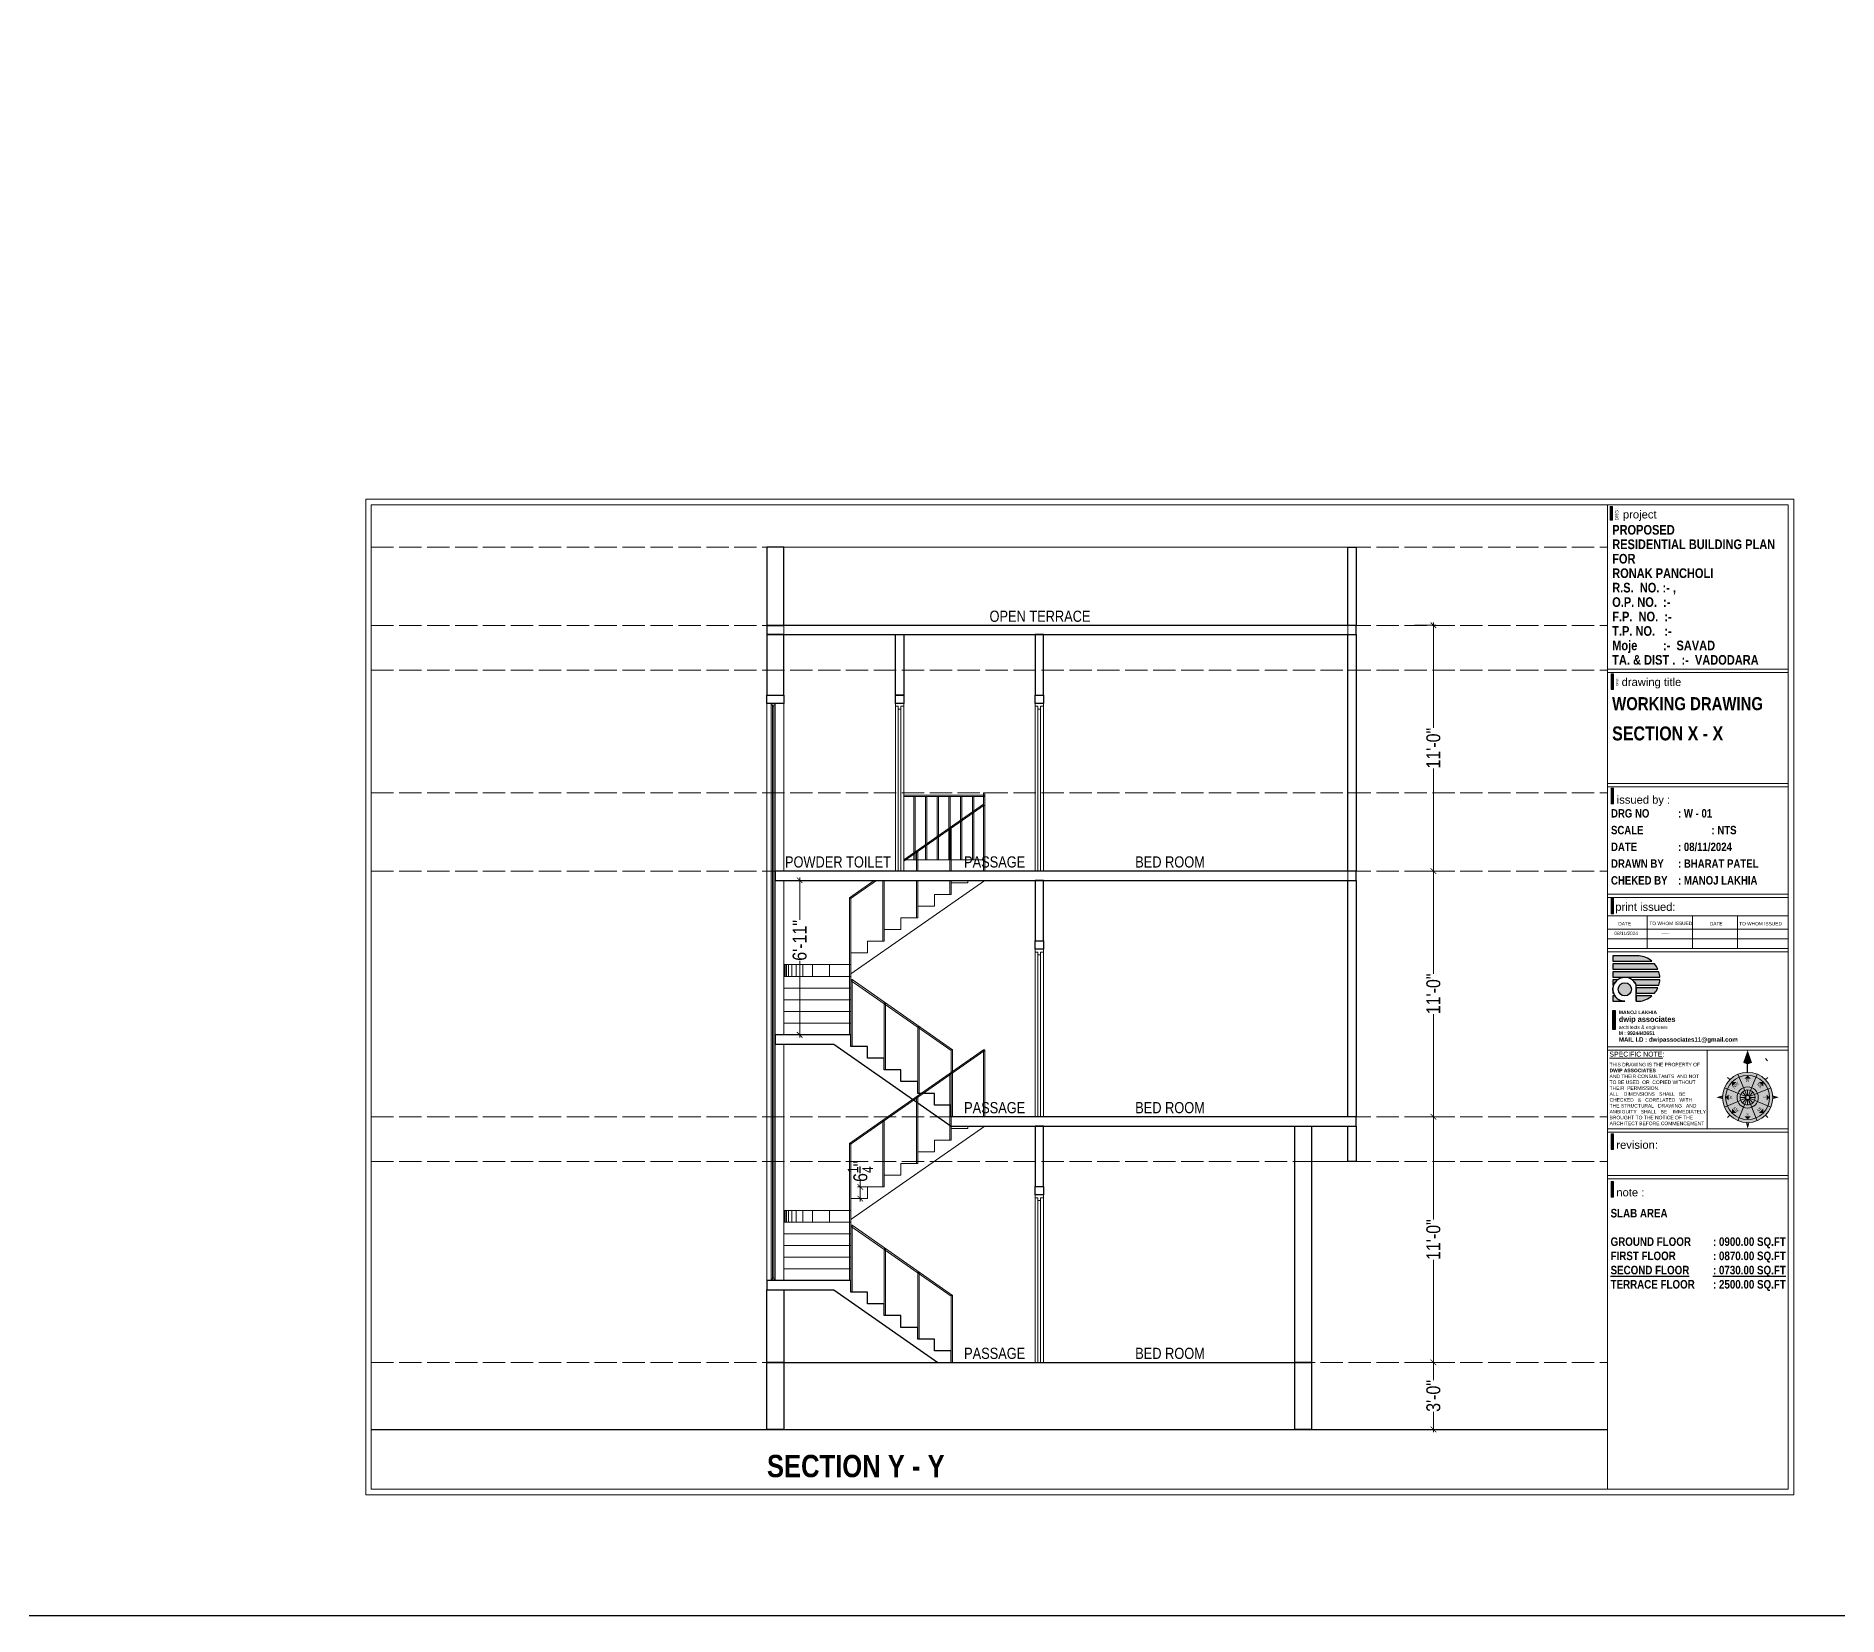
# Model space of a CAD drawing. Header units: millimetres. Extents: x 56222 to 120458, y -162468 to -121287.
# Drawn here: x 114544 to 115512, y -160542 to -159693 of the extents above; entities that cross this region are included whole.
import ezdxf
from ezdxf.enums import TextEntityAlignment as Align

# ---------------------------------------------------------------- set-up
doc = ezdxf.new("R2010")
doc.units = ezdxf.units.MM
doc.header["$MEASUREMENT"] = 0
doc.header["$PDMODE"] = 35
doc.linetypes.add('ACAD_ISO02W100', pattern=[15, 12, -3])
doc.layers.get('Defpoints').update_dxf_attribs({"color": 220})
for name, color, linetype, lineweight in [('@~LEVEL GRID LINE', 43, 'ACAD_ISO02W100', 9), ('COLUMN', 1, 'Continuous', 30), ('FIRST FLOOR ( TEXT )', 7, 'Continuous', 9), ('plot boundary', 26, 'Continuous', 30), ('SECOND FLOOR ( DW_RAIL )', 7, 'Continuous', 9), ('SECTION', 7, 'Continuous', 9), ('SECTION ( DIM )', 250, 'Continuous', 18), ('SECTION ( PLine )', 251, 'Continuous', 30), ('SECTION ( SLAB PLine )', 104, 'Continuous', 30), ('STAIRCASE', 45, 'Continuous', 25), ('X_SHEET', 7, 'Continuous', 9)]:
    doc.layers.add(name, color=color, linetype=linetype, lineweight=lineweight)
doc.layers.add('GROUND FLOOR  ( Text )', color=251, linetype='Continuous')
doc.styles.add("AR_0'-0", font='arial.ttf')
doc.styles.add('AR_6', font='arial.ttf', dxfattribs={"height": 6})
doc.styles.add("Cn_BT_0'-0", font='swissc.ttf')
doc.styles.add('Cn_BT_7½', font='swissc.ttf', dxfattribs={"height": 7.5})
doc.styles.add('DUTCH801', font='dutcheb.ttf', dxfattribs={"height": 6.5})
doc.styles.add('KATHA', font='swissc.ttf')
doc.styles.get("Standard").update_dxf_attribs({"font": 'arial.ttf', "height": 6})
doc.dimstyles.new('Cn_BT_7½', dxfattribs={"dimtxt": 9, "dimasz": 3, "dimexe": 1.5, "dimexo": 0, "dimgap": 0.09, "dimtad": 0, "dimdec": 3, "dimzin": 3, "dimdsep": 46, "dimlunit": 4, "dimtxsty": 'Cn_BT_7½', "dimblk": 'ARCHTICK', "dimcen": 0.09, "dimdle": 1.5, "dimclrd": 251, "dimclre": 251, "dimclrt": 14, "dimadec": 0, "dimazin": 0, "dimtfac": 0.75, "dimtdec": 3, "dimtofl": 0, "dimtmove": 0, "dimatfit": 3, "dimfxl": 0, "dimtolj": 1, "dimtzin": 0, "dimlwd": 15, "dimlwe": 15, "dimarcsym": 0})

# ---------------------------------------------------------------- blocks, each defined once
blk = doc.blocks.new('_ArchTick')
at = {"color": 0, "linetype": 'ByBlock', "const_width": 0.15}
blk.add_lwpolyline([(-0.5, -0.5), (0.5, 0.5)], dxfattribs=at)
blk = doc.blocks.new('*D286')
at = {"layer": 'Defpoints', "color": 0, "transparency": 16777216}
for p in [(115284.86, -160273.41), (115284.86, -160405.41), (115295.08, -160405.41)]:
    blk.add_point(p, dxfattribs=at)
at = {"layer": 'SECTION ( DIM )', "color": 251, "lineweight": 15, "transparency": 16777216}
for p, q in [((115284.86, -160273.41), (115296.58, -160273.41)), ((115295.08, -160271.91), (115295.08, -160328.55)), ((115295.08, -160406.91), (115295.08, -160350.27)), ((115284.86, -160405.41), (115296.58, -160405.41))]:
    blk.add_line(p, q, dxfattribs=at)
at = {"layer": 'SECTION ( DIM )', "color": 251, "lineweight": 15, "transparency": 16777216, "xscale": 3, "yscale": 3, "zscale": 3}
for p, rotation in [((115295.08, -160273.41), 90), ((115295.08, -160405.41), 270)]:
    blk.add_blockref('_ArchTick', p, dxfattribs=dict(at, rotation=rotation))
at = {"layer": 'SECTION ( DIM )', "color": 14, "transparency": 16777216, "insert": (115295.08, -160339.41), "char_height": 7.5, "attachment_point": 5, "rotation": 90, "style": 'Cn_BT_7½'}
blk.add_mtext('\\A1;11\'-0"', dxfattribs=at)
blk = doc.blocks.new('*D98')
at = {"layer": 'Defpoints', "color": 0, "transparency": 16777216}
for p in [(115284.86, -160405.41), (115284.86, -160441.41), (115295.08, -160441.41)]:
    blk.add_point(p, dxfattribs=at)
at = {"layer": 'SECTION', "color": 251, "lineweight": 15, "transparency": 16777216}
for p, q in [((115284.86, -160405.41), (115296.58, -160405.41)), ((115295.08, -160403.91), (115295.08, -160414.86)), ((115295.08, -160442.91), (115295.08, -160431.97)), ((115284.86, -160441.41), (115296.58, -160441.41))]:
    blk.add_line(p, q, dxfattribs=at)
at = {"layer": 'SECTION', "color": 251, "lineweight": 15, "transparency": 16777216, "xscale": 3, "yscale": 3, "zscale": 3}
for p, rotation in [((115295.08, -160405.41), 90), ((115295.08, -160441.41), 270)]:
    blk.add_blockref('_ArchTick', p, dxfattribs=dict(at, rotation=rotation))
at = {"layer": 'SECTION', "color": 14, "transparency": 16777216, "insert": (115295.08, -160423.41), "char_height": 7.5, "attachment_point": 5, "rotation": 90, "style": 'Cn_BT_7½'}
blk.add_mtext('\\A1;3\'-0"', dxfattribs=at)
blk = doc.blocks.new('*D285')
at = {"layer": 'Defpoints', "color": 0, "transparency": 16777216}
for p in [(115284.86, -160141.41), (115295.08, -160141.41), (115284.86, -160273.41)]:
    blk.add_point(p, dxfattribs=at)
at = {"layer": 'SECTION ( DIM )', "color": 251, "lineweight": 15, "transparency": 16777216}
for p, q in [((115284.86, -160141.41), (115296.58, -160141.41)), ((115295.08, -160139.91), (115295.08, -160196.55)), ((115295.08, -160274.91), (115295.08, -160218.27)), ((115284.86, -160273.41), (115296.58, -160273.41))]:
    blk.add_line(p, q, dxfattribs=at)
at = {"layer": 'SECTION ( DIM )', "color": 251, "lineweight": 15, "transparency": 16777216, "xscale": 3, "yscale": 3, "zscale": 3}
for p, rotation in [((115295.08, -160141.41), 90), ((115295.08, -160273.41), 270)]:
    blk.add_blockref('_ArchTick', p, dxfattribs=dict(at, rotation=rotation))
at = {"layer": 'SECTION ( DIM )', "color": 14, "transparency": 16777216, "insert": (115295.08, -160207.41), "char_height": 7.5, "attachment_point": 5, "rotation": 90, "style": 'Cn_BT_7½'}
blk.add_mtext('\\A1;11\'-0"', dxfattribs=at)
blk = doc.blocks.new('*D284')
at = {"layer": 'Defpoints', "color": 0, "transparency": 16777216}
for p in [(115284.86, -160009.41), (115295.08, -160009.41), (115284.86, -160141.41)]:
    blk.add_point(p, dxfattribs=at)
at = {"layer": 'SECTION ( DIM )', "color": 251, "lineweight": 15, "transparency": 16777216}
for p, q in [((115284.86, -160009.41), (115296.58, -160009.41)), ((115295.08, -160007.91), (115295.08, -160064.55)), ((115295.08, -160142.91), (115295.08, -160086.27)), ((115284.86, -160141.41), (115296.58, -160141.41))]:
    blk.add_line(p, q, dxfattribs=at)
at = {"layer": 'SECTION ( DIM )', "color": 251, "lineweight": 15, "transparency": 16777216, "xscale": 3, "yscale": 3, "zscale": 3}
for p, rotation in [((115295.08, -160009.41), 90), ((115295.08, -160141.41), 270)]:
    blk.add_blockref('_ArchTick', p, dxfattribs=dict(at, rotation=rotation))
at = {"layer": 'SECTION ( DIM )', "color": 14, "transparency": 16777216, "insert": (115295.08, -160075.41), "char_height": 7.5, "attachment_point": 5, "rotation": 90, "style": 'Cn_BT_7½'}
blk.add_mtext('\\A1;11\'-0"', dxfattribs=at)
blk = doc.blocks.new('NORTH')
h = blk.add_hatch(color=9)
h.set_gradient(color1=(201, 201, 201), color2=(237, 237, 237), one_color=1, tint=0.93, name='SPHERICAL')
edge = h.paths.add_edge_path()
edge.add_arc((329168.4, -156620.1), 24.1, 0, 360)
at = {"layer": 'X_SHEET'}
for color, points in [(224, [(329168.4, -156574.8), (329168.4, -156588.4), (329164.1, -156586.7)]), (230, [(329172.6, -156586.7), (329168.4, -156588.4), (329168.4, -156574.8)]), (47, [(329165.3, -156602), (329168.4, -156598.9), (329171.4, -156602)]), (224, [(329143.4, -156619.9), (329144.3, -156618.2), (329138.4, -156619.9)]), (47, [(329147.2, -156620), (329150.3, -156617), (329150.3, -156623.1)]), (47, [(329153.4, -156609.4), (329153.4, -156605.1), (329157.7, -156605.1)]), (47, [(329179, -156605.1), (329183.3, -156605.1), (329183.3, -156609.4)]), (47, [(329186.5, -156623.1), (329186.5, -156617), (329189.5, -156620.1)]), (224, [(329193.3, -156619.9), (329192.5, -156618.2), (329198.4, -156619.9)]), (230, [(329144.3, -156621.6), (329143.4, -156619.9), (329138.4, -156619.9)]), (47, [(329153.4, -156635), (329153.4, -156630.7), (329157.7, -156635)]), (47, [(329179, -156635), (329183.3, -156630.7), (329183.3, -156635)]), (230, [(329192.5, -156621.6), (329193.3, -156619.9), (329198.4, -156619.9)]), (47, [(329171.4, -156638.2), (329165.3, -156638.1), (329168.3, -156641.2)]), (230, [(329166.7, -156644.1), (329168.4, -156645), (329168.4, -156650.1)]), (224, [(329168.4, -156645), (329170.1, -156644.1), (329168.4, -156650.1)])]:
    blk.add_hatch(color=color, dxfattribs=at).paths.add_polyline_path(points)
at = {"color": 254, "lineweight": 5}
for p, q in [((329185.4, -156582.8), (329187.6, -156585)), ((329167, -156618.7), (329163.3, -156615)), ((329168.4, -156618.2), (329168.4, -156612.9)), ((329169.7, -156618.7), (329173.4, -156615)), ((329166.5, -156620.1), (329161.2, -156620.1)), ((329167, -156621.4), (329163.3, -156625.1)), ((329168.4, -156621.9), (329168.4, -156627.2)), ((329169.7, -156621.4), (329173.4, -156625.1)), ((329170.2, -156620.1), (329175.5, -156620.1))]:
    blk.add_line(p, q, dxfattribs=at)
at = {"color": 250, "lineweight": 9}
for p, q in [((329151.3, -156603), (329149.2, -156600.9)), ((329167.6, -156618.3), (329159.1, -156597.8)), ((329169.1, -156618.3), (329177.6, -156597.8)), ((329185.4, -156603), (329187.6, -156600.9)), ((329146.1, -156610.8), (329166.6, -156619.3)), ((329170.1, -156619.3), (329190.7, -156610.8)), ((329146.1, -156629.3), (329166.6, -156620.8)), ((329159.1, -156642.4), (329167.6, -156621.8)), ((329177.6, -156642.4), (329169.1, -156621.8)), ((329170.1, -156620.8), (329190.7, -156629.3)), ((329151.3, -156637.1), (329149.2, -156639.2)), ((329185.4, -156637.1), (329187.6, -156639.2))]:
    blk.add_line(p, q, dxfattribs=at)
at = {"color": 1}
blk.add_line((329171.1, -156626.7), (329169.1, -156621.8), dxfattribs=at)
at = {"lineweight": 9}
for radius in [24.1, 21.1, 10.2, 7.18, 1.88]:
    blk.add_circle((329168.4, -156620.1), radius, dxfattribs=at)
at = {"layer": 'X_SHEET', "color": 29, "linetype": 'Continuous', "lineweight": 25}
blk.add_line((329168.4, -156595.9), (329168.4, -156588.4), dxfattribs=at)
at = {"layer": 'X_SHEET', "color": 26, "linetype": 'ByBlock', "lineweight": -2, "style": 'DUTCH801'}
for s, rotation, p in [('N', 359.9141, (329168.3, -156602.4)), ('NW', 44.9141, (329156.2, -156607.4)), ('S', 359.9141, (329168.4, -156634.9)), ('SE', 44.9141, (329178.9, -156630.5))]:
    blk.add_text(s, height=2.7, rotation=rotation, dxfattribs=at).set_placement(p, align=Align.TOP_CENTER)
for s, rotation, p in [('W', 89.9141, (329153.5, -156620)), ('NE', 314.9141, (329178.9, -156609.6)), ('E', 89.9141, (329186.1, -156619.8)), ('SW', 314.9141, (329156.3, -156632.7))]:
    blk.add_text(s, height=2.7, rotation=rotation, dxfattribs=at).set_placement(p, align=Align.CENTER)
blk = doc.blocks.new('logo')
at = {"layer": 'STAIRCASE', "linetype": 'Continuous', "ltscale": 15}
h = blk.add_hatch(color=0, dxfattribs=at)
edge = h.paths.add_edge_path()
edge.add_line((52190.2, -8438.8), (52131.5, -8438.8))
edge.add_line((52131.5, -8438.8), (52131.5, -8450.8))
edge.add_line((52131.5, -8450.8), (52219.1, -8450.8))
edge.add_arc((52186.1, -8489.7), 51, 49.5898, 85.3906)
edge = h.paths.add_edge_path()
edge.add_line((52225, -8456.8), (52131.5, -8456.8))
edge.add_line((52131.5, -8456.8), (52131.5, -8468.8))
edge.add_line((52131.5, -8468.8), (52232.6, -8468.8))
edge.add_arc((52186.1, -8489.7), 51, 24.196, 40.1809)
edge = h.paths.add_edge_path()
edge.add_line((52234.8, -8474.7), (52131.5, -8474.7))
edge.add_line((52131.5, -8474.7), (52131.5, -8486.7))
edge.add_line((52131.5, -8486.7), (52237, -8486.7))
edge.add_arc((52186.1, -8489.7), 51, 3.3421, 17.076)
edge = h.paths.add_edge_path()
edge.add_line((52237, -8492.6), (52174.8, -8492.6))
edge.add_arc((52158.3, -8513.7), 26.8, 19.8001, 51.8901, ccw=False)
edge.add_line((52183.5, -8504.6), (52234.8, -8504.6))
edge.add_arc((52186.1, -8489.7), 51, 342.9464, 356.6794)
edge = h.paths.add_edge_path()
edge.add_line((52232.6, -8510.5), (52183.5, -8510.5))
edge.add_line((52183.5, -8510.5), (52183.5, -8522.5))
edge.add_line((52183.5, -8522.5), (52225.1, -8522.5))
edge.add_arc((52186.1, -8489.7), 51, 319.8472, 335.8275)
edge = h.paths.add_edge_path()
edge.add_line((52219.2, -8528.5), (52183.5, -8528.5))
edge.add_line((52183.5, -8528.5), (52183.5, -8540.5))
edge.add_line((52183.5, -8540.5), (52190.4, -8540.5))
edge.add_arc((52186.1, -8489.7), 51, 274.8693, 310.4434)
edge = h.paths.add_edge_path()
edge.add_line((52136, -8528.5), (52131.5, -8528.5))
edge.add_line((52131.5, -8528.5), (52131.5, -8540.5))
edge.add_line((52131.5, -8540.5), (52158.3, -8540.5))
edge.add_arc((52158.3, -8513.7), 26.8, 213.4982, 270, ccw=False)
edge = h.paths.add_edge_path()
edge.add_line((52131.5, -8513.7), (52131.5, -8522.5))
edge.add_line((52131.5, -8522.5), (52133, -8522.5))
edge.add_arc((52158.3, -8513.7), 26.8, 180, 199.307, ccw=False)
edge = h.paths.add_edge_path()
edge.add_line((52131.7, -8510.5), (52131.5, -8510.5))
edge.add_line((52131.5, -8510.5), (52131.5, -8513.7))
edge.add_arc((52158.3, -8513.7), 26.8, 173.2545, 180, ccw=False)
edge = h.paths.add_edge_path()
edge.add_line((52141.8, -8492.6), (52131.5, -8492.6))
edge.add_line((52131.5, -8492.6), (52131.5, -8504.6))
edge.add_line((52131.5, -8504.6), (52133.1, -8504.6))
edge.add_arc((52158.3, -8513.7), 26.8, 128.1099, 160.1999, ccw=False)
edge = h.paths.add_edge_path()
edge.add_arc((52158.3, -8513.7), 14.8, 0, 360)
at = {"layer": 'STAIRCASE', "color": 0, "linetype": 'Continuous', "ltscale": 15}
blk.add_line((52183.5, -8540.5), (52183.5, -8504.6), dxfattribs=at)
for points in [[(52190.2, -8438.8), (52131.5, -8438.8), (52131.5, -8450.8), (52219.1, -8450.8, 0.157494)], [(52225, -8456.8), (52131.5, -8456.8), (52131.5, -8468.8), (52232.6, -8468.8, 0.06986)], [(52234.8, -8474.7), (52131.5, -8474.7), (52131.5, -8486.7), (52237, -8486.7, 0.059998)], [(52141.8, -8492.6), (52131.5, -8492.6), (52131.5, -8504.6), (52133.1, -8504.6, -0.140942)], [(52131.7, -8510.5), (52131.5, -8510.5), (52131.5, -8513.7, -0.029441)], [(52131.5, -8513.7), (52131.5, -8522.5), (52133, -8522.5, -0.084443)], [(52237, -8492.6), (52174.8, -8492.6, -0.140942), (52183.5, -8504.6), (52234.8, -8504.6, 0.059993)], [(52232.6, -8510.5), (52183.5, -8510.5), (52183.5, -8522.5), (52225.1, -8522.5, 0.069841)], [(52136, -8528.5), (52131.5, -8528.5), (52131.5, -8540.5), (52158.3, -8540.5, -0.251655)], [(52219.2, -8528.5), (52183.5, -8528.5), (52183.5, -8540.5), (52190.4, -8540.5, 0.15648)]]:
    blk.add_lwpolyline(points, format="xyb", close=True, dxfattribs=at)
blk.add_circle((52158.3, -8513.7), 14.8, dxfattribs=at)
blk.add_arc((52158.3, -8513.7), 26.8, 19.8001, 270, dxfattribs=at)
blk = doc.blocks.new('*D103')
at = {"layer": 'Defpoints', "color": 0, "transparency": 16777216}
for p in [(114941.55, -160146.41), (114946.05, -160229.41), (114954.65, -160229.41)]:
    blk.add_point(p, dxfattribs=at)
at = {"layer": 'SECTION', "color": 251, "lineweight": 15, "transparency": 16777216}
for p, q in [((114954.65, -160144.91), (114954.65, -160167.68)), ((114941.55, -160146.41), (114956.15, -160146.41)), ((114954.65, -160230.91), (114954.65, -160189.68)), ((114946.05, -160229.41), (114956.15, -160229.41))]:
    blk.add_line(p, q, dxfattribs=at)
at = {"layer": 'SECTION', "color": 251, "lineweight": 15, "transparency": 16777216, "xscale": 3, "yscale": 3, "zscale": 3}
for p, rotation in [((114954.65, -160146.41), 90), ((114954.65, -160229.41), 270)]:
    blk.add_blockref('_ArchTick', p, dxfattribs=dict(at, rotation=rotation))
at = {"layer": 'SECTION', "color": 14, "transparency": 16777216, "insert": (114954.65, -160178.68), "char_height": 7.5, "attachment_point": 5, "rotation": 90, "style": 'Cn_BT_7½'}
blk.add_mtext('\\A1;6\'-11"', dxfattribs=at)
blk = doc.blocks.new('*D166')
at = {"layer": 'COLUMN', "color": 251, "lineweight": 15, "transparency": 16777216}
for p, q in [((114987.21, -160311.13), (114987.21, -160308.13)), ((114991.05, -160311.13), (114985.71, -160311.13)), ((114991.05, -160317.41), (114985.71, -160317.41)), ((114987.21, -160318.91), (114987.21, -160311.13))]:
    blk.add_line(p, q, dxfattribs=at)
at = {"layer": 'Defpoints', "color": 0, "transparency": 16777216}
for p in [(114987.21, -160311.13), (114991.05, -160311.13), (114991.05, -160317.41)]:
    blk.add_point(p, dxfattribs=at)
at = {"layer": 'COLUMN', "color": 251, "lineweight": 15, "transparency": 16777216, "xscale": 3, "yscale": 3, "zscale": 3}
for p, rotation in [((114987.21, -160311.13), 90), ((114987.21, -160317.41), 270)]:
    blk.add_blockref('_ArchTick', p, dxfattribs=dict(at, rotation=rotation))
at = {"layer": 'COLUMN', "color": 14, "transparency": 16777216, "insert": (114987.21, -160302.76), "char_height": 7.5, "attachment_point": 5, "rotation": 90, "style": 'Cn_BT_7½'}
blk.add_mtext('\\A1;6{\\H0.750000x;\\S1/4;}"', dxfattribs=at)

msp = doc.modelspace()

# ---------------------------------------------------------------- hatches: boundary and pattern name
at = {"layer": 'STAIRCASE', "linetype": 'Continuous', "ltscale": 15}
msp.add_hatch(color=251, dxfattribs=at).paths.add_polyline_path([(115391.37615, -160216.37177), (115392.77682, -160216.37177), (115392.77682, -160226.6154), (115391.37615, -160226.6154)])
at = {"layer": 'X_SHEET', "ltscale": 0.25}
h = msp.add_hatch(color=0, dxfattribs=at)
h.dxf.hatch_style = 1
h.paths.add_polyline_path([(115391.88719, -160035.53609), (115390.58321, -160035.53609), (115390.58321, -160043.92309), (115391.88719, -160043.92309)])
h = msp.add_hatch(color=0, dxfattribs=at)
h.dxf.hatch_style = 1
h.paths.add_polyline_path([(115391.88726, -160096.9385), (115390.58328, -160096.9385), (115390.58328, -160105.3255), (115391.88726, -160105.3255)])
h = msp.add_hatch(color=0, dxfattribs=at)
h.dxf.hatch_style = 1
h.paths.add_polyline_path([(115391.88447, -160155.92706), (115390.58049, -160155.92706), (115390.58049, -160164.31406), (115391.88447, -160164.31406)])
h = msp.add_hatch(color=0, dxfattribs=at)
h.dxf.hatch_style = 1
h.paths.add_polyline_path([(115391.88723, -160282.64973), (115390.58325, -160282.64973), (115390.58325, -160291.03673), (115391.88723, -160291.03673)])
h = msp.add_hatch(color=0, dxfattribs=at)
h.dxf.hatch_style = 1
h.paths.add_polyline_path([(115391.88715, -160308.1854), (115390.58317, -160308.1854), (115390.58317, -160316.57241), (115391.88715, -160316.57241)])

# ---------------------------------------------------------------- linework, layer by layer
at = {"layer": '@~LEVEL GRID LINE'}
for p, q in [((114724.49968, -159967.41357), (115388.67489, -159967.41357)), ((114724.49968, -160009.41357), (115388.67489, -160009.41357)), ((114724.49968, -160033.41357), (115388.67489, -160033.41357)), ((114724.49968, -160099.41357), (115388.67489, -160099.41357)), ((114724.49968, -160141.41357), (115388.67489, -160141.41357)), ((114724.49968, -160273.41357), (115388.67489, -160273.41357)), ((114724.49968, -160297.41357), (115388.67489, -160297.41357)), ((114724.49968, -160405.41357), (115388.67489, -160405.41357))]:
    msp.add_line(p, q, dxfattribs=at)
at = {"layer": 'plot boundary', "color": 251, "ltscale": 0.25}
msp.add_lwpolyline([(115391.37615, -160216.37177), (115392.77682, -160216.37177), (115392.77682, -160226.6154), (115391.37615, -160226.6154)], close=True, dxfattribs=at)
at = {"layer": 'SECOND FLOOR ( DW_RAIL )'}
for points in [[(114941.55243, -160361.41357), (114941.55243, -160360.67857), (114940.81743, -160360.67857), (114940.81743, -160359.94357), (114940.08243, -160359.94357), (114940.08243, -160052.88357), (114940.81743, -160052.88357), (114940.81743, -160052.14857), (114941.55243, -160052.14857), (114941.55243, -160051.41357), (114939.34743, -160051.41357), (114939.34743, -160052.14857), (114940.08243, -160052.14857), (114940.08243, -160052.88357), (114940.81743, -160052.88357), (114940.81743, -160359.94357), (114940.08243, -160359.94357), (114940.08243, -160360.67857), (114939.34743, -160360.67857), (114939.34743, -160361.41357), (114941.55243, -160361.41357), (114941.55243, -160051.41357), (114939.34743, -160051.41357), (114939.34743, -160361.41357)], [(115010.55243, -160141.41357), (115010.55243, -160141.41357), (115009.05243, -160141.41357), (115009.05243, -160141.41357), (115007.55243, -160141.41357), (115007.55243, -160054.41357), (115009.05243, -160054.41357), (115009.05243, -160052.91357), (115010.55243, -160052.91357), (115010.55243, -160051.41357), (115006.05243, -160051.41357), (115006.05243, -160052.91357), (115007.55243, -160052.91357), (115007.55243, -160054.41357), (115009.05243, -160054.41357), (115009.05243, -160141.41357), (115007.55243, -160141.41357), (115007.55243, -160141.41357), (115006.05243, -160141.41357), (115006.05243, -160141.41357), (115010.55243, -160141.41357), (115010.55243, -160051.41357), (115006.05243, -160051.41357), (115006.05243, -160141.41357)], [(115085.55243, -160141.41357), (115085.55243, -160141.41357), (115084.05243, -160141.41357), (115084.05243, -160141.41357), (115082.55243, -160141.41357), (115082.55243, -160054.41357), (115084.05243, -160054.41357), (115084.05243, -160052.91357), (115085.55243, -160052.91357), (115085.55243, -160051.41357), (115081.05243, -160051.41357), (115081.05243, -160052.91357), (115082.55243, -160052.91357), (115082.55243, -160054.41357), (115084.05243, -160054.41357), (115084.05243, -160141.41357), (115082.55243, -160141.41357), (115082.55243, -160141.41357), (115081.05243, -160141.41357), (115081.05243, -160141.41357), (115085.55243, -160141.41357), (115085.55243, -160051.41357), (115081.05243, -160051.41357), (115081.05243, -160141.41357)], [(115085.55243, -160273.41357), (115085.55243, -160273.41357), (115084.05243, -160273.41357), (115084.05243, -160273.41357), (115082.55243, -160273.41357), (115082.55243, -160186.41357), (115084.05243, -160186.41357), (115084.05243, -160184.91357), (115085.55243, -160184.91357), (115085.55243, -160183.41357), (115081.05243, -160183.41357), (115081.05243, -160184.91357), (115082.55243, -160184.91357), (115082.55243, -160186.41357), (115084.05243, -160186.41357), (115084.05243, -160273.41357), (115082.55243, -160273.41357), (115082.55243, -160273.41357), (115081.05243, -160273.41357), (115081.05243, -160273.41357), (115085.55243, -160273.41357), (115085.55243, -160183.41357), (115081.05243, -160183.41357), (115081.05243, -160273.41357)], [(115085.55243, -160405.41357), (115085.55243, -160405.41357), (115084.05243, -160405.41357), (115084.05243, -160405.41357), (115082.55243, -160405.41357), (115082.55243, -160318.41357), (115084.05243, -160318.41357), (115084.05243, -160316.91357), (115085.55243, -160316.91357), (115085.55243, -160315.41357), (115081.05243, -160315.41357), (115081.05243, -160316.91357), (115082.55243, -160316.91357), (115082.55243, -160318.41357), (115084.05243, -160318.41357), (115084.05243, -160405.41357), (115082.55243, -160405.41357), (115082.55243, -160405.41357), (115081.05243, -160405.41357), (115081.05243, -160405.41357), (115085.55243, -160405.41357), (115085.55243, -160315.41357), (115081.05243, -160315.41357), (115081.05243, -160405.41357)]]:
    msp.add_lwpolyline(points, close=True, dxfattribs=at)
at = {"layer": 'SECTION'}
for p, q in [((114937.05243, -160441.41357), (114937.05243, -159967.41357)), ((115253.55243, -159967.41357), (114937.05243, -159967.41357)), ((114946.05243, -160141.41357), (114946.05243, -159967.41357)), ((115249.05243, -160273.41357), (115249.05243, -159967.41357)), ((115253.55243, -160297.41357), (115253.55243, -159967.41357)), ((114937.05243, -160009.41357), (115253.55243, -160009.41357)), ((114937.05243, -160014.41357), (115253.55243, -160014.41357)), ((115006.05243, -160141.41357), (115006.05243, -160014.41357)), ((115010.55243, -160141.41357), (115010.55243, -160014.41357)), ((115081.05243, -160141.41357), (115081.05243, -160014.41357)), ((115085.55243, -160141.41357), (115085.55243, -160014.41357)), ((114946.05243, -160046.91357), (114937.05243, -160046.91357)), ((114946.05243, -160046.91357), (114937.05243, -160046.91357)), ((115010.55243, -160046.91357), (115006.05243, -160046.91357)), ((115085.55243, -160046.91357), (115081.05243, -160046.91357)), ((114946.05243, -160051.41357), (114937.05243, -160051.41357)), ((114946.05243, -160051.41357), (114937.05243, -160051.41357)), ((115010.55243, -160051.41357), (115006.05243, -160051.41357)), ((115085.55243, -160051.41357), (115081.05243, -160051.41357)), ((115010.55243, -160135.34135), (115053.35243, -160105.44928)), ((115010.55243, -160136.19517), (115053.75324, -160106.02317)), ((115010.55243, -160135.41357), (115054.05243, -160135.41357)), ((114941.55243, -160141.41357), (115253.55243, -160141.41357)), ((114941.55243, -160146.41357), (115253.55243, -160146.41357)), ((114946.05243, -160229.41357), (114946.05243, -160146.41357)), ((114981.35243, -160155.735), (114994.69902, -160146.41357)), ((114981.75324, -160156.30889), (114995.92154, -160146.41357)), ((115081.05243, -160273.41357), (115081.05243, -160146.41357)), ((115085.55243, -160273.41357), (115085.55243, -160146.41357)), ((115085.55243, -160178.91357), (115081.05243, -160178.91357)), ((115085.55243, -160183.41357), (115081.05243, -160183.41357)), ((114982.05243, -160191.69928), (114946.05243, -160191.69928)), ((114982.05243, -160197.985), (114946.05243, -160197.985)), ((115036.05243, -160237.81422), (114982.35162, -160200.30889)), ((115036.75243, -160237.44928), (114982.75243, -160199.735)), ((114982.05243, -160204.27071), (114946.05243, -160204.27071)), ((114982.05243, -160210.55643), (114946.05243, -160210.55643)), ((114982.05243, -160216.84214), (114946.05243, -160216.84214)), ((114982.05243, -160223.12785), (114946.05243, -160223.12785)), ((114946.05243, -160361.41357), (114946.05243, -160234.41357)), ((114981.35243, -160287.735), (115053.35243, -160237.44928)), ((114981.75324, -160288.30889), (115053.75324, -160238.02317)), ((115081.05243, -160405.41357), (115081.05243, -160278.41357)), ((115085.55243, -160405.41357), (115085.55243, -160278.41357)), ((115220.55243, -160441.41357), (115220.55243, -160278.41357)), ((115229.55243, -160441.41357), (115229.55243, -160278.41357)), ((115249.05243, -160297.41357), (115249.05243, -160278.41357)), ((115253.55243, -160297.41357), (115229.55243, -160297.41357)), ((115085.55243, -160310.91357), (115081.05243, -160310.91357)), ((115085.55243, -160315.41357), (115081.05243, -160315.41357)), ((114982.05243, -160323.69928), (114946.05243, -160323.69928)), ((114982.05243, -160329.985), (114946.05243, -160329.985)), ((114982.05243, -160336.27071), (114946.05243, -160336.27071)), ((115036.05243, -160369.81422), (114982.35162, -160332.30889)), ((115036.75243, -160369.44928), (114982.75243, -160331.735)), ((114982.05243, -160342.55643), (114946.05243, -160342.55643)), ((114982.05243, -160348.84214), (114946.05243, -160348.84214)), ((114982.05243, -160355.12785), (114946.05243, -160355.12785)), ((114946.05243, -160441.41357), (114946.05243, -160366.41357)), ((114937.05243, -160405.41357), (115229.55243, -160405.41357)), ((114724.49968, -160441.41357), (115388.67489, -160441.41357))]:
    msp.add_line(p, q, dxfattribs=at)
at = {"layer": 'SECTION', "color": 251}
for p, q in [((114946.32515, -160191.69928), (114946.32515, -160197.985)), ((114946.79266, -160191.69928), (114946.79266, -160197.985)), ((114947.57186, -160191.69928), (114947.57186, -160197.985)), ((114948.58481, -160191.69928), (114948.58481, -160197.985)), ((114950.33801, -160191.69928), (114950.33801, -160197.985)), ((114952.79248, -160191.69928), (114952.79248, -160197.985)), ((114956.37678, -160191.69928), (114956.37678, -160197.985)), ((114961.51306, -160191.69928), (114961.51306, -160197.985)), ((114970.57354, -160191.69928), (114970.57354, -160197.985)), ((114946.32515, -160323.69928), (114946.32515, -160329.985)), ((114946.79266, -160323.69928), (114946.79266, -160329.985)), ((114947.57186, -160323.69928), (114947.57186, -160329.985)), ((114948.58481, -160323.69928), (114948.58481, -160329.985)), ((114950.33801, -160323.69928), (114950.33801, -160329.985)), ((114952.79248, -160323.69928), (114952.79248, -160329.985)), ((114956.37678, -160323.69928), (114956.37678, -160329.985)), ((114961.51306, -160323.69928), (114961.51306, -160329.985)), ((114970.57354, -160323.69928), (114970.57354, -160329.985))]:
    msp.add_line(p, q, dxfattribs=at)
at = {"layer": 'SECTION', "lineweight": 30}
msp.add_line((114937.05243, -160405.41357), (115229.55243, -160405.41357), dxfattribs=at)
at = {"layer": 'SECTION'}
for points in [[(115054.05243, -160100.67413), (115054.05243, -160101.37413), (115010.55243, -160101.37413), (115010.55243, -160100.67413)], [(115016.60243, -160135.41357), (115015.90243, -160135.41357), (115015.90243, -160101.37413), (115016.60243, -160101.37413)], [(115022.90243, -160135.41357), (115022.20243, -160135.41357), (115022.20243, -160101.37413), (115022.90243, -160101.37413)], [(115029.20243, -160135.41357), (115028.50243, -160135.41357), (115028.50243, -160101.37413), (115029.20243, -160101.37413)], [(115035.50243, -160135.41357), (115034.80243, -160135.41357), (115034.80243, -160101.37413), (115035.50243, -160101.37413)], [(115041.80243, -160135.41357), (115041.10243, -160135.41357), (115041.10243, -160101.37413), (115041.80243, -160101.37413)], [(115048.10243, -160135.41357), (115047.40243, -160135.41357), (115047.40243, -160101.37413), (115048.10243, -160101.37413)], [(115054.05243, -160141.41357), (115053.35243, -160141.41357), (115053.35243, -160099.41357), (115054.05243, -160099.41357)], [(114982.05243, -160155.735), (114981.35243, -160155.735), (114981.35243, -160229.41357), (114982.05243, -160229.41357)], [(114982.75243, -160235.69928), (114982.05243, -160235.69928), (114982.05243, -160199.735), (114982.75243, -160199.735)], [(115000.75243, -160248.27071), (115000.05243, -160248.27071), (115000.05243, -160212.30643), (115000.75243, -160212.30643)], [(115018.75243, -160260.84214), (115018.05243, -160260.84214), (115018.05243, -160224.87785), (115018.75243, -160224.87785)], [(115036.75243, -160273.41357), (115036.05243, -160273.41357), (115036.05243, -160237.44928), (115036.75243, -160237.44928)], [(115054.05243, -160273.41357), (115053.35243, -160273.41357), (115053.35243, -160237.44928), (115054.05243, -160237.44928)], [(115036.05243, -160285.985), (115035.35243, -160285.985), (115035.35243, -160250.02071), (115036.05243, -160250.02071)], [(115018.05243, -160298.55643), (115017.35243, -160298.55643), (115017.35243, -160262.59214), (115018.05243, -160262.59214)], [(115000.05243, -160311.12785), (114999.35243, -160311.12785), (114999.35243, -160275.16357), (115000.05243, -160275.16357)], [(114982.05243, -160287.735), (114981.35243, -160287.735), (114981.35243, -160361.41357), (114982.05243, -160361.41357)], [(114982.75243, -160367.69928), (114982.05243, -160367.69928), (114982.05243, -160331.735), (114982.75243, -160331.735)], [(115000.75243, -160380.27071), (115000.05243, -160380.27071), (115000.05243, -160344.30643), (115000.75243, -160344.30643)], [(115018.75243, -160392.84214), (115018.05243, -160392.84214), (115018.05243, -160356.87785), (115018.75243, -160356.87785)], [(115036.75243, -160405.41357), (115036.05243, -160405.41357), (115036.05243, -160369.44928), (115036.75243, -160369.44928)]]:
    msp.add_lwpolyline(points, close=True, dxfattribs=at)
for points in [[(115035.35243, -160141.41357), (115035.35243, -160118.02071), (115036.05243, -160118.02071), (115036.05243, -160141.41357)], [(115017.35243, -160141.41357), (115017.35243, -160130.59214), (115018.05243, -160130.59214), (115018.05243, -160141.41357)], [(114982.05243, -160196.69928), (115054.05243, -160146.41357)], [(115045.05243, -160146.41357), (115045.05243, -160147.69928), (115036.05243, -160147.69928), (115036.05243, -160153.985), (115027.05243, -160153.985), (115027.05243, -160160.27071), (115018.05243, -160160.27071), (115018.05243, -160166.55643), (115009.05243, -160166.55643), (115009.05243, -160172.84214), (115000.05243, -160172.84214), (115000.05243, -160179.12785), (114991.05243, -160179.12785), (114991.05243, -160185.41357), (114982.05243, -160185.41357), (114982.05243, -160191.69928)], [(115000.05243, -160146.41357), (115000.05243, -160179.12785), (114999.35243, -160179.12785), (114999.35243, -160146.41357)], [(115018.05243, -160146.41357), (115018.05243, -160166.55643), (115017.35243, -160166.55643), (115017.35243, -160146.41357)], [(115036.05243, -160146.41357), (115036.05243, -160153.985), (115035.35243, -160153.985), (115035.35243, -160146.41357)], [(114982.05243, -160328.69928), (115054.05243, -160278.41357)], [(115045.05243, -160278.41357), (115045.05243, -160279.69928), (115036.05243, -160279.69928), (115036.05243, -160285.985), (115027.05243, -160285.985), (115027.05243, -160292.27071), (115018.05243, -160292.27071), (115018.05243, -160298.55643), (115009.05243, -160298.55643), (115009.05243, -160304.84214), (115000.05243, -160304.84214), (115000.05243, -160311.12785), (114991.05243, -160311.12785), (114991.05243, -160317.41357), (114982.05243, -160317.41357), (114982.05243, -160323.69928)]]:
    msp.add_lwpolyline(points, dxfattribs=at)
at = {"layer": 'SECTION ( PLine )'}
for points in [[(114937.05243, -160009.41357), (114946.05243, -160009.41357), (114946.05243, -159967.41357), (114937.05243, -159967.41357)], [(115253.55243, -160009.41357), (115249.05243, -160009.41357), (115249.05243, -159967.41357), (115253.55243, -159967.41357)], [(114937.05243, -160046.91357), (114946.05243, -160046.91357), (114946.05243, -160014.41357), (114937.05243, -160014.41357)], [(115010.55243, -160046.91357), (115006.05243, -160046.91357), (115006.05243, -160014.41357), (115010.55243, -160014.41357)], [(115081.05243, -160046.91357), (115085.55243, -160046.91357), (115085.55243, -160014.41357), (115081.05243, -160014.41357)], [(115253.55243, -160141.41357), (115249.05243, -160141.41357), (115249.05243, -160014.41357), (115253.55243, -160014.41357)], [(115081.05243, -160178.91357), (115085.55243, -160178.91357), (115085.55243, -160146.41357), (115081.05243, -160146.41357)], [(115253.55243, -160273.41357), (115249.05243, -160273.41357), (115249.05243, -160146.41357), (115253.55243, -160146.41357)], [(115081.05243, -160310.91357), (115085.55243, -160310.91357), (115085.55243, -160278.41357), (115081.05243, -160278.41357)], [(115229.55243, -160405.41357), (115220.55243, -160405.41357), (115220.55243, -160278.41357), (115229.55243, -160278.41357)], [(115253.55243, -160297.41357), (115249.05243, -160297.41357), (115249.05243, -160278.41357), (115253.55243, -160278.41357)], [(114946.05243, -160405.41357), (114937.05243, -160405.41357), (114937.05243, -160366.41357), (114946.05243, -160366.41357)], [(114946.05243, -160441.41357), (114937.05243, -160441.41357), (114937.05243, -160405.41357), (114946.05243, -160405.41357)], [(115229.55243, -160441.41357), (115220.55243, -160441.41357), (115220.55243, -160405.41357), (115229.55243, -160405.41357)]]:
    msp.add_lwpolyline(points, close=True, dxfattribs=at)
msp.add_lwpolyline([(114724.49968, -160441.41357), (115388.67483, -160441.41357)], dxfattribs=at)
at = {"layer": 'SECTION ( SLAB PLine )', "color": 1}
for points in [[(114937.05243, -160014.41357), (115253.55243, -160014.41357), (115253.55243, -160009.41357), (114937.05243, -160009.41357)], [(114937.05243, -160046.91357), (114946.05243, -160046.91357), (114946.05243, -160051.41357), (114937.05243, -160051.41357)], [(115006.05243, -160046.91357), (115010.55243, -160046.91357), (115010.55243, -160051.41357), (115006.05243, -160051.41357)], [(115081.05243, -160046.91357), (115085.55243, -160046.91357), (115085.55243, -160051.41357), (115081.05243, -160051.41357)], [(114941.55243, -160146.41357), (115253.55243, -160146.41357), (115253.55243, -160141.41357), (114941.55243, -160141.41357)], [(115081.05243, -160178.91357), (115085.55243, -160178.91357), (115085.55243, -160183.41357), (115081.05243, -160183.41357)], [(115081.05243, -160310.91357), (115085.55243, -160310.91357), (115085.55243, -160315.41357), (115081.05243, -160315.41357)]]:
    msp.add_lwpolyline(points, close=True, dxfattribs=at)
for points in [[(115253.55243, -160278.41357), (115253.55243, -160273.41357), (115036.05243, -160273.41357), (115036.05243, -160267.12785), (115027.05243, -160267.12785), (115027.05243, -160260.84214), (115018.05243, -160260.84214), (115018.05243, -160254.55643), (115009.05243, -160254.55643), (115009.05243, -160248.27071), (115000.05243, -160248.27071), (115000.05243, -160241.985), (114991.05243, -160241.985), (114991.05243, -160235.69928), (114982.05243, -160235.69928), (114982.05243, -160229.41357), (114941.55243, -160229.41357), (114941.55243, -160234.41357), (114973.05243, -160234.41357), (115036.05243, -160278.41357), (115253.55243, -160278.41357)], [(115036.05243, -160405.41357), (115036.05243, -160399.12785), (115027.05243, -160399.12785), (115027.05243, -160392.84214), (115018.05243, -160392.84214), (115018.05243, -160386.55643), (115009.05243, -160386.55643), (115009.05243, -160380.27071), (115000.05243, -160380.27071), (115000.05243, -160373.985), (114991.05243, -160373.985), (114991.05243, -160367.69928), (114982.05243, -160367.69928), (114982.05243, -160361.41357), (114937.05243, -160361.41357), (114937.05243, -160366.41357), (114973.05243, -160366.41357), (115028.89334, -160405.41357)]]:
    msp.add_lwpolyline(points, dxfattribs=at)
at = {"layer": 'X_SHEET', "color": 0, "linetype": 'Continuous', "lineweight": 9}
for p, q in [((115388.67311, -160165.55001), (115485.64522, -160165.55001)), ((115485.64522, -160172.59409), (115388.67364, -160172.59409)), ((115409.94618, -160165.55001), (115409.94618, -160182.93972)), ((115434.18227, -160165.55001), (115434.18227, -160182.93972)), ((115458.40961, -160165.55001), (115458.40961, -160182.93972)), ((115485.64522, -160177.7669), (115388.67419, -160177.7669))]:
    msp.add_line(p, q, dxfattribs=at)
at = {"layer": 'X_SHEET', "linetype": 'Continuous'}
msp.add_line((115389.63334, -160241.91151), (115418.37901, -160241.91151), dxfattribs=at)
at = {"layer": 'X_SHEET', "color": 5, "lineweight": 30}
msp.add_lwpolyline([(113576.41025, -158844.0278), (116516.02946, -158844.0278), (116516.02946, -160541.61207), (113576.41025, -160541.61207)], close=True, dxfattribs=at)
at = {"layer": 'X_SHEET'}
for points in [[(115488.64805, -160476.57082), (114721.49968, -160476.57082), (114721.49968, -159941.63801), (115488.64805, -159941.63801)], [(114724.49968, -160473.57082), (115388.67489, -160473.57082), (115388.67489, -159944.63801), (114724.49968, -159944.63801)], [(115388.67474, -160032.9323), (115485.64794, -160032.9323), (115485.64797, -159944.63801), (115388.67474, -159944.63801)], [(115388.67474, -159944.63801), (115485.64794, -159944.63801), (115485.64803, -160473.57082), (115388.67483, -160473.57082)], [(115485.64797, -160034.72912), (115388.67474, -160034.72912), (115388.67474, -160094.34964), (115485.64797, -160094.34964)], [(115388.67474, -160096.14645), (115485.64797, -160096.14645), (115485.64797, -160153.91621), (115388.67474, -160153.91621)], [(115388.67474, -160182.93972), (115485.64522, -160182.93972), (115485.64522, -160155.71302), (115388.67474, -160155.71302)], [(115388.67474, -160184.73654), (115485.64797, -160184.73654), (115485.64797, -160235.90763), (115388.67474, -160235.90763)], [(115442.10251, -160279.84814), (115388.67474, -160279.84814), (115388.67474, -160237.70445), (115442.10251, -160237.70445)], [(115388.67474, -160279.84814), (115485.64797, -160279.84814), (115485.64797, -160237.70445), (115388.67474, -160237.70445)], [(115388.67474, -160281.64496), (115485.64797, -160281.64496), (115485.64797, -160304.98338), (115388.67474, -160304.98338)], [(115485.6479, -160306.7802), (115388.67474, -160306.7802), (115388.67489, -160473.57082), (115485.64808, -160473.57082)]]:
    msp.add_lwpolyline(points, close=True, dxfattribs=at)
at = {"layer": 'X_SHEET', "color": 0, "ltscale": 0.25}
for points in [[(115390.0203, -159945.49884), (115391.35189, -159945.49884), (115391.35189, -159952.99428), (115390.0203, -159952.99428)], [(115390.58321, -160035.53609), (115391.88719, -160035.53609), (115391.88719, -160043.92309), (115390.58321, -160043.92309)], [(115390.58328, -160096.9385), (115391.88726, -160096.9385), (115391.88726, -160105.3255), (115390.58328, -160105.3255)], [(115390.58049, -160155.92706), (115391.88447, -160155.92706), (115391.88447, -160164.31406), (115390.58049, -160164.31406)], [(115390.58325, -160282.64973), (115391.88723, -160282.64973), (115391.88723, -160291.03673), (115390.58325, -160291.03673)], [(115390.58317, -160308.1854), (115391.88715, -160308.1854), (115391.88715, -160316.57241), (115390.58317, -160316.57241)]]:
    msp.add_lwpolyline(points, close=True, dxfattribs=at)
msp.add_solid([(115391.35189, -159952.99428), (115390.0203, -159952.99428), (115391.35189, -159945.49884), (115390.0203, -159945.49884)], dxfattribs=at)

# ---------------------------------------------------------------- block references
at = {"xscale": 0.5602052887008367, "yscale": 0.5602052887008367, "zscale": 0.5602052887008367, "rotation": 0.02728220597180475}
msp.add_blockref('NORTH', (-68979.74522, -72611.47418), dxfattribs=at)
at = {"layer": 'STAIRCASE', "color": 251, "linetype": 'Continuous', "xscale": 0.2395125656039454, "yscale": 0.2395125656039454, "zscale": 0.2395125656039454}
msp.add_blockref('logo', (102905.32192, -158165.81463), dxfattribs=at)

# ---------------------------------------------------------------- texts
at = {"layer": 'FIRST FLOOR ( TEXT )', "char_height": 6, "attachment_point": 5, "style": 'KATHA'}
for s, insert in [('OPEN TERRACE', (115083.73312, -160004.56581)), ('POWDER TOILET', (114975.19007, -160136.56581)), ('PASSAGE', (115059.38864, -160136.56581)), ('BED ROOM', (115153.59556, -160136.56581)), ('PASSAGE', (115059.38864, -160268.56581)), ('BED ROOM', (115153.59556, -160268.56581)), ('PASSAGE', (115059.38864, -160400.56581)), ('BED ROOM', (115153.59556, -160400.56581))]:
    msp.add_mtext(s, dxfattribs=dict(at, insert=insert))
at = {"layer": 'GROUND FLOOR  ( Text )', "color": 250, "insert": (115390.25133, -160322.92697), "char_height": 4.5850045, "attachment_point": 1, "style": 'KATHA'}
msp.add_mtext('{\\fSwis721 Cn BT|b1|i0|c0|p34;\\C1;SLAB AREA\\P\\PGROUND FLOOR ^I: 0900.00 SQ.FT\\PFIRST FLOOR^I^I: 0870.00 SQ.FT\\P\\LSECOND FLOOR^I: 0730.00 SQ.FT\\P\\lTERRACE FLOOR^I: 2500.00 SQ.FT}', dxfattribs=at)
at = {"layer": 'plot boundary', "color": 251, "ltscale": 0.25, "insert": (115394.68015, -160216.37177), "char_height": 2.8741508, "attachment_point": 1}
msp.add_mtext('{\\fArial|b1|i0|c0|p34;\\H0.6667x;MANOJ LAKHIA\\fBankGothic Lt BT|b1|i0|c0|p34;\\P\\fBankGothic Md BT|b1|i0|c0|p34;\\H1.5x;dwip associates\\P\\fBankGothic Lt BT|b0|i0|c0|p34;\\H0.6667x;architects & engineers\\P\\fStylus BT|b1|i0|c0|p34;\\H0.9999x;M : 9924443651\\P\\H1.25x;MAIL I.D : dwipassociates11@gmail.com}', dxfattribs=at)
at = {"layer": 'X_SHEET', "color": 0, "ltscale": 0.25, "insert": (115392.64262, -159953.08375), "char_height": 1.800426, "width": 7.7193255, "attachment_point": 1, "rotation": 90, "style": "AR_0'-0"}
msp.add_mtext('DRG :', dxfattribs=at)
at = {"layer": 'X_SHEET', "color": 0, "ltscale": 0.25, "attachment_point": 1}
for s, insert, char_height, style in [('{\\fSwis721 Ex BT|b0|i0|c0|p34;project}', (115396.86302, -159947.68247), 4.3210236, 'AR_6'), ('{\\fSwis721 Cn BT|b1|i0|c0|p34;SECTION X - X}', (115391.08689, -160063.73063), 7.5, 'KATHA')]:
    msp.add_mtext(s, dxfattribs=dict(at, insert=insert, char_height=char_height, style=style))
at = {"layer": 'X_SHEET', "color": 0, "linetype": 'Continuous', "attachment_point": 1, "style": "Cn_BT_0'-0"}
for s, insert, char_height, line_spacing_factor in [('{\\fSwis721 Cn BT|b1|i0|c0|p34;PROPOSED\\PRESIDENTIAL BUILDING PLAN\\PFOR\\P\\C5;RONAK PANCHOLI  \\C1; \\C29;\\P\\C0;R.S.  NO. :- , \\PO.P. NO.  :-      \\PF.P.  NO.  :-          \\PT.P. NO.   :-  \\PMoje ^I    :-  SAVAD\\PTA. & DIST .  :-  VADODARA}', (115391.11073, -159955.51226), 5.1745668, 0.9), ('\\A1;{\\fSwis721 Cn BT|b1|i0|c0|p34;DRG NO ^I: W - 01 \\PSCALE ^I^I: NTS\\PDATE ^I^I: 08/11/2024\\P\\A0;DRAWN BY ^I: BHARAT PATEL\\PCHEKED BY ^I: MANOJ LAKHIA}', (115390.47702, -160108.15307), 4.5, 1.2)]:
    msp.add_mtext(s, dxfattribs=dict(at, insert=insert, char_height=char_height, line_spacing_factor=line_spacing_factor))
at = {"layer": 'X_SHEET', "color": 0, "ltscale": 0.25, "insert": (115393.1929, -160041.97915), "char_height": 1.289322, "attachment_point": 1, "rotation": 90}
msp.add_mtext('DRG :', dxfattribs=at)
at = {"layer": 'X_SHEET', "color": 0, "ltscale": 0.25, "char_height": 4.2977407, "attachment_point": 1}
for s, insert in [('{\\fSwis721 Ex BT|b0|i0|c0|p34;drawing title}', (115396.19534, -160037.70005)), ('issued by :', (115393.55813, -160100.93226)), ('{\\fArial|b0|i0|c0|p34;print issued:}', (115392.76263, -160158.50545))]:
    msp.add_mtext(s, dxfattribs=dict(at, insert=insert))
at = {"layer": 'X_SHEET', "ltscale": 0.25, "attachment_point": 1}
for s, insert, char_height, style in [('{\\fSwis721 Cn BT|b1|i0|c0|p34;WORKING DRAWING}', (115391.08689, -160047.99398), 7, 'KATHA'), ('{\\fSwis721 Cn BT|b1|i0|c0|p34;\\C29;SECTION Y - Y}', (114937.05243, -160455.05403), 12, "Cn_BT_0'-0")]:
    msp.add_mtext(s, dxfattribs=dict(at, insert=insert, char_height=char_height, style=style))
at = {"layer": 'X_SHEET', "color": 0, "linetype": 'Continuous', "insert": (115392.31194, -160173.97392), "char_height": 1.838217, "attachment_point": 1, "style": 'KATHA'}
msp.add_mtext('08/11/2024', dxfattribs=at)
at = {"layer": 'X_SHEET', "color": 0, "linetype": 'Continuous', "attachment_point": 1}
for s, insert, char_height in [('{\\fArial|b0|i0|c0|p34;DATE}', (115394.40076, -160168.80111), 1.8382165), ('{\\fArial|b0|i0|c0|p34;TO WHOM ISSUED}', (115411.14133, -160168.64293), 1.8382165), ('{\\fArial|b0|i0|c0|p34;DATE}', (115443.56891, -160168.80111), 1.8382165), ('{\\fArial|b0|i0|c0|p34;TO WHOM ISSUED}', (115459.32333, -160168.80111), 1.8382165), ('{\\fArial|b0|i0|c0|p34;-----}', (115417.67028, -160173.81575), 1.8382165), ('THIS DRAWING IS THE PROPERTY OF \\P{\\fArial|b1|i0|c0|p34;\\C59;DWIP ASSOCIATES\\C29; \\fArial|b0|i0|c0|p34;\\P}AND THEIR CONSULTANTS  AND NOT \\PTO BE USED  OR  COPIED WITHOUT \\PTHEIR  PERMISSION.\\PALL    DIMENSIONS   SHALL   BE   \\PCHECKED   &   CORELATED   WITH   \\PTHE STRUCTURAL   DRAWING   AND   \\PAMBIGUITY   SHALL   BE    IMMEDIATELY \\PBROUGHT TO THE NOTICE OF THE \\PARCHITECT BEFORE COMMENCEMENT', (115389.70615, -160244.43384), 1.8967202)]:
    msp.add_mtext(s, dxfattribs=dict(at, insert=insert, char_height=char_height))
at = {"layer": 'X_SHEET', "linetype": 'Continuous', "insert": (115389.62065, -160238.45224), "char_height": 2.6552016, "attachment_point": 1}
msp.add_mtext('SPECIFIC NOTE:', dxfattribs=at)
at = {"layer": 'X_SHEET', "color": 29, "ltscale": 0.25, "char_height": 4.2977407, "attachment_point": 1}
for s, insert in [('{\\C0;revision:}', (115393.35349, -160286.35169)), ('{\\C0;note :}', (115393.35341, -160311.88737))]:
    msp.add_mtext(s, dxfattribs=dict(at, insert=insert))

# ---------------------------------------------------------------- dimensions: what is measured, and where the dimension line sits
at = {"layer": 'COLUMN'}
dim = msp.add_linear_dim(base=(114987.20868, -160311.12785), p1=(114991.05243, -160317.41357), p2=(114991.05243, -160311.12785), angle=90, dimstyle='Cn_BT_7½', dxfattribs=at)
dim.commit()
dim.dimension.update_dxf_attribs({"geometry": '*D166', "text_midpoint": (114987.20868, -160302.76046)})
at = {"layer": 'SECTION', "color": 5}
dim = msp.add_linear_dim(base=(114954.65256, -160229.41357), p1=(114941.55243, -160146.41357), p2=(114946.05243, -160229.41357), angle=90, dimstyle='Cn_BT_7½', dxfattribs=at)
dim.commit()
dim.dimension.update_dxf_attribs({"geometry": '*D103', "text_midpoint": (114954.65256, -160178.67748), "dimtype": 160})
dim = msp.add_linear_dim(base=(115295.08198, -160441.41357), p1=(115284.86369, -160405.41357), p2=(115284.86369, -160441.41357), angle=90, dimstyle='Cn_BT_7½', override={"dimtmove": 1}, dxfattribs=at)
dim.commit()
dim.dimension.update_dxf_attribs({"geometry": '*D98', "text_midpoint": (115295.08198, -160423.41357)})
at = {"layer": 'SECTION ( DIM )'}
for base, p1, p2, picture, middle in [((115295.08198, -160009.41357), (115284.86369, -160141.41357), (115284.86369, -160009.41357), '*D284', (115295.08198, -160075.41357)), ((115295.08198, -160141.41357), (115284.86369, -160273.41357), (115284.86369, -160141.41357), '*D285', (115295.08198, -160207.41357)), ((115295.08198, -160405.41357), (115284.86369, -160273.41357), (115284.86369, -160405.41357), '*D286', (115295.08198, -160339.41357))]:
    dim = msp.add_linear_dim(base=base, p1=p1, p2=p2, angle=90, dimstyle='Cn_BT_7½', dxfattribs=at)
    dim.commit()
    dim.dimension.update_dxf_attribs({"geometry": picture, "text_midpoint": middle})

doc.saveas('drawing.dxf')
